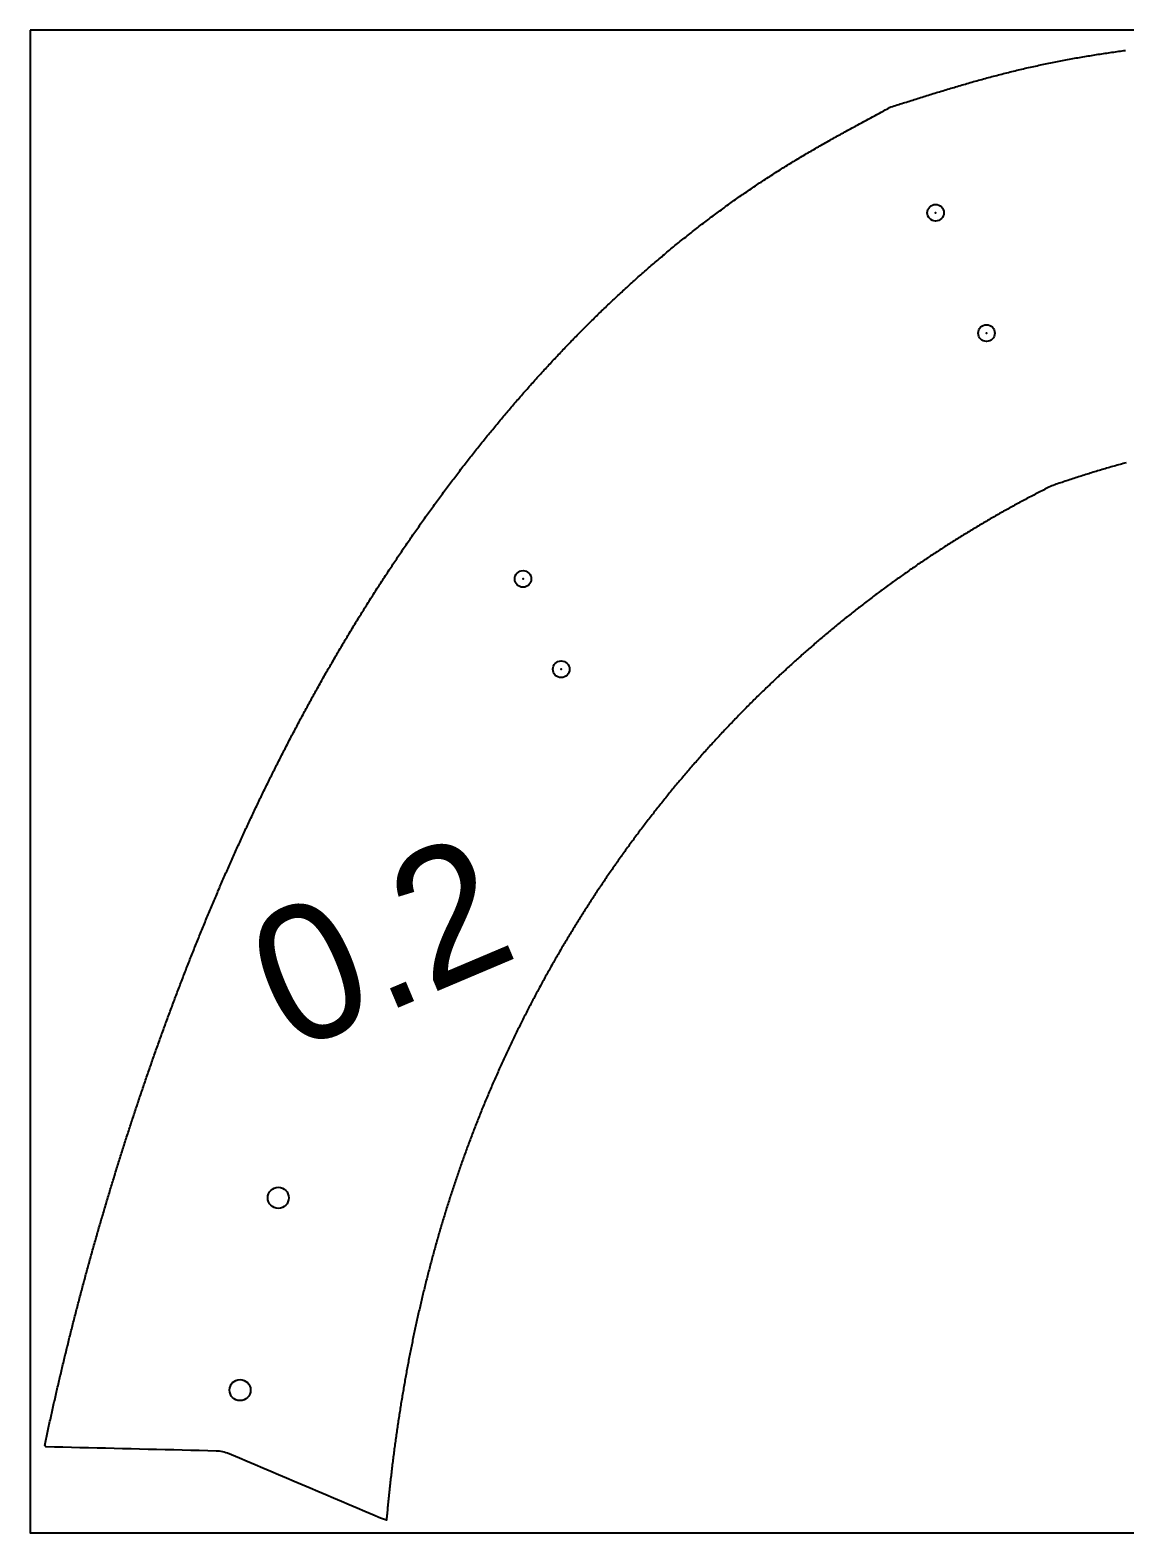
# Model space of a CAD drawing. Extents: x 65 to 369, y 520 to 566.
# Drawn here: x 275.33 to 308.85, y 519.79 to 565.79 of the extents above; entities that cross this region are included whole.
import ezdxf

# ---------------------------------------------------------------- set-up
doc = ezdxf.new("R2010")
doc.units = 0
doc.header["$PDMODE"] = 32
doc.header["$PDSIZE"] = 0.51
doc.layers.get('0').update_dxf_attribs({"linetype": 'CONTINUOUS'})
for name, color, linetype in [('ANNOTATION', 7, 'CONTINUOUS'), ('CUT_SHEET', 1, 'CONTINUOUS'), ('DRILLING', 3, 'CONTINUOUS'), ('ENGRAVE', 4, 'CONTINUOUS')]:
    doc.layers.add(name, color=color, linetype=linetype)
doc.styles.add('TW_CEN_MT', font='txt')

# ---------------------------------------------------------------- blocks, each defined once
blk = doc.blocks.new('*U790')
at = {"layer": 'ENGRAVE'}
blk.add_point((0, 0), dxfattribs=at)
blk = doc.blocks.new('*U791')
at = {"layer": 'ENGRAVE', "color": 0, "linetype": 'BYBLOCK'}
for p in [(0, 0), (4, 0)]:
    blk.add_blockref('*U790', p, dxfattribs=at)
blk = doc.blocks.new('*U792')
at = {"layer": 'ENGRAVE'}
blk.add_point((0, 0), dxfattribs=at)
blk = doc.blocks.new('*U793')
at = {"layer": 'ENGRAVE', "color": 0, "linetype": 'BYBLOCK'}
for p in [(0, 0), (3, 0)]:
    blk.add_blockref('*U792', p, dxfattribs=at)
blk = doc.blocks.new('*U1031')
at = {"layer": 'ANNOTATION', "color": 7, "style": 'TW_CEN_MT'}
blk.add_text('0.2', height=4.1481, rotation=22.9287, dxfattribs=at).set_placement((283.292, 534.462))

msp = doc.modelspace()

# ---------------------------------------------------------------- linework, layer by layer
for points in [[(281.031, 522.292, 0), (280.77, 522.299, 0), (280.51, 522.305, 0), (280.249, 522.311, 0), (279.988, 522.318, 0), (279.727, 522.324, 0), (279.467, 522.331, 0), (279.206, 522.337, 0), (278.945, 522.343, 0), (278.684, 522.35, 0), (278.423, 522.356, 0), (278.163, 522.362, 0), (277.902, 522.369, 0), (277.641, 522.375, 0), (277.38, 522.382, 0), (277.119, 522.388, 0), (276.859, 522.394, 0), (276.598, 522.401, 0), (276.337, 522.407, 0), (276.076, 522.413, 0), (275.815, 522.42, 0), (275.781, 522.462, 0), (275.792, 522.512, 0), (275.802, 522.562, 0), (275.813, 522.612, 0), (275.823, 522.661, 0), (275.834, 522.711, 0), (275.844, 522.761, 0), (275.855, 522.81, 0), (275.866, 522.86, 0), (275.876, 522.91, 0), (275.887, 522.96, 0), (275.898, 523.009, 0), (275.909, 523.059, 0), (275.919, 523.109, 0), (275.93, 523.158, 0), (275.941, 523.208, 0), (275.952, 523.257, 0), (275.963, 523.307, 0), (275.974, 523.357, 0), (275.985, 523.406, 0), (275.996, 523.456, 0), (276.007, 523.506, 0), (276.018, 523.555, 0), (276.029, 523.605, 0), (276.04, 523.654, 0), (276.051, 523.704, 0), (276.062, 523.754, 0), (276.073, 523.803, 0), (276.085, 523.853, 0), (276.096, 523.902, 0), (276.107, 523.952, 0), (276.118, 524.002, 0), (276.13, 524.051, 0), (276.141, 524.101, 0), (276.152, 524.15, 0), (276.164, 524.2, 0), (276.175, 524.249, 0), (276.187, 524.299, 0), (276.198, 524.348, 0), (276.21, 524.398, 0), (276.221, 524.447, 0), (276.233, 524.497, 0), (276.244, 524.546, 0), (276.256, 524.596, 0), (276.268, 524.645, 0), (276.279, 524.695, 0), (276.291, 524.744, 0), (276.303, 524.794, 0), (276.315, 524.843, 0), (276.326, 524.893, 0), (276.338, 524.942, 0), (276.35, 524.992, 0), (276.362, 525.041, 0), (276.374, 525.091, 0), (276.386, 525.14, 0), (276.398, 525.189, 0), (276.41, 525.239, 0), (276.422, 525.288, 0), (276.434, 525.338, 0), (276.446, 525.387, 0), (276.458, 525.436, 0), (276.47, 525.486, 0), (276.482, 525.535, 0), (276.494, 525.585, 0), (276.506, 525.634, 0), (276.519, 525.683, 0), (276.531, 525.733, 0), (276.543, 525.782, 0), (276.556, 525.831, 0), (276.568, 525.881, 0), (276.58, 525.93, 0), (276.593, 525.979, 0), (276.605, 526.029, 0), (276.618, 526.078, 0), (276.63, 526.127, 0), (276.642, 526.177, 0), (276.655, 526.226, 0), (276.668, 526.275, 0), (276.68, 526.325, 0), (276.693, 526.374, 0), (276.705, 526.423, 0), (276.718, 526.472, 0), (276.731, 526.522, 0), (276.743, 526.571, 0), (276.756, 526.62, 0), (276.769, 526.669, 0), (276.782, 526.719, 0), (276.795, 526.768, 0), (276.807, 526.817, 0), (276.82, 526.866, 0), (276.833, 526.915, 0), (276.846, 526.965, 0), (276.859, 527.014, 0), (276.872, 527.063, 0), (276.885, 527.112, 0), (276.898, 527.161, 0), (276.911, 527.211, 0), (276.924, 527.26, 0), (276.937, 527.309, 0), (276.951, 527.358, 0), (276.964, 527.407, 0), (276.977, 527.456, 0), (276.99, 527.505, 0), (277.003, 527.555, 0), (277.017, 527.604, 0), (277.03, 527.653, 0), (277.043, 527.702, 0), (277.057, 527.751, 0), (277.07, 527.8, 0), (277.083, 527.849, 0), (277.097, 527.898, 0), (277.11, 527.947, 0), (277.124, 527.996, 0), (277.137, 528.046, 0), (277.151, 528.095, 0), (277.164, 528.144, 0), (277.178, 528.193, 0), (277.192, 528.242, 0), (277.205, 528.291, 0), (277.219, 528.34, 0), (277.233, 528.389, 0), (277.246, 528.438, 0), (277.26, 528.487, 0), (277.274, 528.536, 0), (277.288, 528.585, 0), (277.302, 528.634, 0), (277.316, 528.683, 0), (277.329, 528.732, 0), (277.343, 528.781, 0), (277.357, 528.83, 0), (277.371, 528.879, 0), (277.385, 528.927, 0), (277.399, 528.976, 0), (277.413, 529.025, 0), (277.427, 529.074, 0), (277.441, 529.123, 0), (277.456, 529.172, 0), (277.47, 529.221, 0), (277.484, 529.27, 0), (277.498, 529.319, 0), (277.512, 529.368, 0), (277.527, 529.417, 0), (277.541, 529.465, 0), (277.555, 529.514, 0), (277.569, 529.563, 0), (277.584, 529.612, 0), (277.598, 529.661, 0), (277.613, 529.71, 0), (277.627, 529.758, 0), (277.641, 529.807, 0), (277.656, 529.856, 0), (277.67, 529.905, 0), (277.685, 529.954, 0), (277.7, 530.002, 0), (277.714, 530.051, 0), (277.729, 530.1, 0), (277.743, 530.149, 0), (277.758, 530.197, 0), (277.773, 530.246, 0), (277.787, 530.295, 0), (277.802, 530.344, 0), (277.817, 530.392, 0), (277.832, 530.441, 0), (277.847, 530.49, 0), (277.861, 530.539, 0), (277.876, 530.587, 0), (277.891, 530.636, 0), (277.906, 530.685, 0), (277.921, 530.733, 0), (277.936, 530.782, 0), (277.951, 530.831, 0), (277.966, 530.879, 0), (277.981, 530.928, 0), (277.996, 530.977, 0), (278.011, 531.025, 0), (278.027, 531.074, 0), (278.042, 531.123, 0), (278.057, 531.171, 0), (278.072, 531.22, 0), (278.087, 531.268, 0), (278.103, 531.317, 0), (278.118, 531.366, 0), (278.133, 531.414, 0), (278.149, 531.463, 0), (278.164, 531.511, 0), (278.179, 531.56, 0), (278.195, 531.608, 0), (278.21, 531.657, 0), (278.226, 531.706, 0), (278.241, 531.754, 0), (278.257, 531.803, 0), (278.272, 531.851, 0), (278.288, 531.9, 0), (278.304, 531.948, 0), (278.319, 531.997, 0), (278.335, 532.045, 0), (278.351, 532.094, 0), (278.366, 532.142, 0), (278.382, 532.191, 0), (278.398, 532.239, 0), (278.414, 532.288, 0), (278.429, 532.336, 0), (278.445, 532.384, 0), (278.461, 532.433, 0), (278.477, 532.481, 0), (278.493, 532.53, 0), (278.509, 532.578, 0), (278.525, 532.627, 0), (278.541, 532.675, 0), (278.557, 532.723, 0), (278.573, 532.772, 0), (278.589, 532.82, 0), (278.605, 532.869, 0), (278.621, 532.917, 0), (278.638, 532.965, 0), (278.654, 533.014, 0), (278.67, 533.062, 0), (278.686, 533.11, 0), (278.703, 533.159, 0), (278.719, 533.207, 0), (278.735, 533.255, 0), (278.752, 533.304, 0), (278.768, 533.352, 0), (278.784, 533.4, 0), (278.801, 533.449, 0), (278.817, 533.497, 0), (278.834, 533.545, 0), (278.85, 533.593, 0), (278.867, 533.642, 0), (278.883, 533.69, 0), (278.9, 533.738, 0), (278.917, 533.787, 0), (278.933, 533.835, 0), (278.95, 533.883, 0), (278.967, 533.931, 0), (278.983, 533.98, 0), (279, 534.028, 0), (279.017, 534.076, 0), (279.034, 534.124, 0), (279.051, 534.172, 0), (279.068, 534.221, 0), (279.084, 534.269, 0), (279.101, 534.317, 0), (279.118, 534.365, 0), (279.135, 534.413, 0), (279.152, 534.461, 0), (279.169, 534.51, 0), (279.186, 534.558, 0), (279.204, 534.606, 0), (279.221, 534.654, 0), (279.238, 534.702, 0), (279.255, 534.75, 0), (279.272, 534.798, 0), (279.289, 534.847, 0), (279.307, 534.895, 0), (279.324, 534.943, 0), (279.341, 534.991, 0), (279.359, 535.039, 0), (279.376, 535.087, 0), (279.393, 535.135, 0), (279.411, 535.183, 0), (279.428, 535.231, 0), (279.446, 535.279, 0), (279.463, 535.327, 0), (279.481, 535.375, 0), (279.499, 535.423, 0), (279.516, 535.471, 0), (279.534, 535.519, 0), (279.551, 535.567, 0), (279.569, 535.615, 0), (279.587, 535.663, 0), (279.605, 535.711, 0), (279.622, 535.759, 0), (279.64, 535.807, 0), (279.658, 535.855, 0), (279.676, 535.903, 0), (279.694, 535.951, 0), (279.712, 535.999, 0), (279.73, 536.047, 0), (279.748, 536.094, 0), (279.766, 536.142, 0), (279.784, 536.19, 0), (279.802, 536.238, 0), (279.82, 536.286, 0), (279.838, 536.334, 0), (279.856, 536.382, 0), (279.875, 536.429, 0), (279.893, 536.477, 0), (279.911, 536.525, 0), (279.929, 536.573, 0), (279.948, 536.621, 0), (279.966, 536.668, 0), (279.984, 536.716, 0), (280.003, 536.764, 0), (280.021, 536.812, 0), (280.04, 536.859, 0), (280.058, 536.907, 0), (280.077, 536.955, 0), (280.095, 537.003, 0), (280.114, 537.05, 0), (280.133, 537.098, 0), (280.151, 537.146, 0), (280.17, 537.193, 0), (280.189, 537.241, 0), (280.207, 537.289, 0), (280.226, 537.336, 0), (280.245, 537.384, 0), (280.264, 537.431, 0), (280.283, 537.479, 0), (280.302, 537.527, 0), (280.321, 537.574, 0), (280.34, 537.622, 0), (280.359, 537.669, 0), (280.378, 537.717, 0), (280.397, 537.765, 0), (280.416, 537.812, 0), (280.435, 537.86, 0), (280.454, 537.907, 0), (280.473, 537.955, 0), (280.493, 538.002, 0), (280.512, 538.05, 0), (280.531, 538.097, 0), (280.55, 538.144, 0), (280.57, 538.192, 0), (280.589, 538.239, 0), (280.609, 538.287, 0), (280.628, 538.334, 0), (280.647, 538.382, 0), (280.667, 538.429, 0), (280.687, 538.476, 0), (280.706, 538.524, 0), (280.726, 538.571, 0), (280.745, 538.618, 0), (280.765, 538.666, 0), (280.785, 538.713, 0), (280.804, 538.76, 0), (280.824, 538.808, 0), (280.844, 538.855, 0), (280.864, 538.902, 0), (280.884, 538.949, 0), (280.904, 538.997, 0), (280.924, 539.044, 0), (280.943, 539.091, 0), (280.963, 539.138, 0), (280.984, 539.186, 0), (281.004, 539.233, 0), (281.024, 539.28, 0), (281.044, 539.327, 0), (281.064, 539.374, 0), (281.084, 539.421, 0), (281.104, 539.468, 0), (281.125, 539.516, 0), (281.145, 539.563, 0), (281.165, 539.61, 0), (281.186, 539.657, 0), (281.206, 539.704, 0), (281.226, 539.751, 0), (281.247, 539.798, 0), (281.267, 539.845, 0), (281.288, 539.892, 0), (281.308, 539.939, 0), (281.329, 539.986, 0), (281.35, 540.033, 0), (281.37, 540.08, 0), (281.391, 540.127, 0), (281.412, 540.174, 0), (281.432, 540.221, 0), (281.453, 540.268, 0), (281.474, 540.314, 0), (281.495, 540.361, 0), (281.516, 540.408, 0), (281.537, 540.455, 0), (281.558, 540.502, 0), (281.579, 540.549, 0), (281.6, 540.595, 0), (281.621, 540.642, 0), (281.642, 540.689, 0), (281.663, 540.736, 0), (281.684, 540.783, 0), (281.705, 540.829, 0), (281.727, 540.876, 0), (281.748, 540.923, 0), (281.769, 540.969, 0), (281.791, 541.016, 0), (281.812, 541.063, 0), (281.833, 541.109, 0), (281.855, 541.156, 0), (281.876, 541.203, 0), (281.898, 541.249, 0), (281.919, 541.296, 0), (281.941, 541.342, 0), (281.963, 541.389, 0), (281.984, 541.435, 0), (282.006, 541.482, 0), (282.028, 541.529, 0), (282.049, 541.575, 0), (282.071, 541.622, 0), (282.093, 541.668, 0), (282.115, 541.714, 0), (282.137, 541.761, 0), (282.159, 541.807, 0), (282.181, 541.854, 0), (282.203, 541.9, 0), (282.225, 541.947, 0), (282.247, 541.993, 0), (282.269, 542.039, 0), (282.291, 542.086, 0), (282.313, 542.132, 0), (282.335, 542.178, 0), (282.358, 542.224, 0), (282.38, 542.271, 0), (282.402, 542.317, 0), (282.425, 542.363, 0), (282.447, 542.409, 0), (282.469, 542.456, 0), (282.492, 542.502, 0), (282.514, 542.548, 0), (282.537, 542.594, 0), (282.56, 542.64, 0), (282.582, 542.686, 0), (282.605, 542.733, 0), (282.628, 542.779, 0), (282.65, 542.825, 0), (282.673, 542.871, 0), (282.696, 542.917, 0), (282.719, 542.963, 0), (282.741, 543.009, 0), (282.764, 543.055, 0), (282.787, 543.101, 0), (282.81, 543.147, 0), (282.833, 543.193, 0), (282.856, 543.239, 0), (282.879, 543.285, 0), (282.903, 543.33, 0), (282.926, 543.376, 0), (282.949, 543.422, 0), (282.972, 543.468, 0), (282.995, 543.514, 0), (283.019, 543.56, 0), (283.042, 543.605, 0), (283.065, 543.651, 0), (283.089, 543.697, 0), (283.112, 543.743, 0), (283.136, 543.788, 0), (283.159, 543.834, 0), (283.183, 543.88, 0), (283.207, 543.925, 0), (283.23, 543.971, 0), (283.254, 544.017, 0), (283.278, 544.062, 0), (283.301, 544.108, 0), (283.325, 544.154, 0), (283.349, 544.199, 0), (283.373, 544.245, 0), (283.397, 544.29, 0), (283.421, 544.336, 0), (283.445, 544.381, 0), (283.469, 544.427, 0), (283.493, 544.472, 0), (283.517, 544.518, 0), (283.541, 544.563, 0), (283.565, 544.608, 0), (283.589, 544.654, 0), (283.614, 544.699, 0), (283.638, 544.744, 0), (283.662, 544.79, 0), (283.687, 544.835, 0), (283.711, 544.88, 0), (283.736, 544.926, 0), (283.76, 544.971, 0), (283.785, 545.016, 0), (283.809, 545.061, 0), (283.834, 545.106, 0), (283.858, 545.152, 0), (283.883, 545.197, 0), (283.908, 545.242, 0), (283.932, 545.287, 0), (283.957, 545.332, 0), (283.982, 545.377, 0), (284.007, 545.422, 0), (284.032, 545.467, 0), (284.057, 545.512, 0), (284.082, 545.557, 0), (284.107, 545.602, 0), (284.132, 545.647, 0), (284.157, 545.692, 0), (284.182, 545.737, 0), (284.207, 545.782, 0), (284.233, 545.827, 0), (284.258, 545.872, 0), (284.283, 545.916, 0), (284.308, 545.961, 0), (284.334, 546.006, 0), (284.359, 546.051, 0), (284.385, 546.096, 0), (284.41, 546.14, 0), (284.436, 546.185, 0), (284.461, 546.23, 0), (284.487, 546.274, 0), (284.513, 546.319, 0), (284.538, 546.364, 0), (284.564, 546.408, 0), (284.59, 546.453, 0), (284.616, 546.497, 0), (284.641, 546.542, 0), (284.667, 546.586, 0), (284.693, 546.631, 0), (284.719, 546.675, 0), (284.745, 546.72, 0), (284.771, 546.764, 0), (284.797, 546.809, 0), (284.824, 546.853, 0), (284.85, 546.897, 0), (284.876, 546.942, 0), (284.902, 546.986, 0), (284.929, 547.03, 0), (284.955, 547.075, 0), (284.981, 547.119, 0), (285.008, 547.163, 0), (285.034, 547.207, 0), (285.061, 547.252, 0), (285.087, 547.296, 0), (285.114, 547.34, 0), (285.14, 547.384, 0), (285.167, 547.428, 0), (285.194, 547.472, 0), (285.221, 547.516, 0), (285.247, 547.56, 0), (285.274, 547.604, 0), (285.301, 547.648, 0), (285.328, 547.692, 0), (285.355, 547.736, 0), (285.382, 547.78, 0), (285.409, 547.824, 0), (285.436, 547.868, 0), (285.463, 547.912, 0), (285.49, 547.956, 0), (285.518, 548, 0), (285.545, 548.043, 0), (285.572, 548.087, 0), (285.6, 548.131, 0), (285.627, 548.175, 0), (285.654, 548.218, 0), (285.682, 548.262, 0), (285.709, 548.306, 0), (285.737, 548.349, 0), (285.764, 548.393, 0), (285.792, 548.437, 0), (285.82, 548.48, 0), (285.847, 548.524, 0), (285.875, 548.567, 0), (285.903, 548.611, 0), (285.931, 548.654, 0), (285.959, 548.698, 0), (285.987, 548.741, 0), (286.015, 548.784, 0), (286.043, 548.828, 0), (286.071, 548.871, 0), (286.099, 548.915, 0), (286.127, 548.958, 0), (286.155, 549.001, 0), (286.183, 549.044, 0), (286.212, 549.088, 0), (286.24, 549.131, 0), (286.268, 549.174, 0), (286.297, 549.217, 0), (286.325, 549.26, 0), (286.353, 549.303, 0), (286.382, 549.347, 0), (286.411, 549.39, 0), (286.439, 549.433, 0), (286.468, 549.476, 0), (286.497, 549.519, 0), (286.525, 549.562, 0), (286.554, 549.605, 0), (286.583, 549.647, 0), (286.612, 549.69, 0), (286.641, 549.733, 0), (286.67, 549.776, 0), (286.699, 549.819, 0), (286.728, 549.862, 0), (286.757, 549.904, 0), (286.786, 549.947, 0), (286.815, 549.99, 0), (286.844, 550.033, 0), (286.874, 550.075, 0), (286.903, 550.118, 0), (286.932, 550.16, 0), (286.962, 550.203, 0), (286.991, 550.246, 0), (287.021, 550.288, 0), (287.05, 550.331, 0), (287.08, 550.373, 0), (287.109, 550.416, 0), (287.139, 550.458, 0), (287.169, 550.5, 0), (287.198, 550.543, 0), (287.228, 550.585, 0), (287.258, 550.628, 0), (287.288, 550.67, 0), (287.318, 550.712, 0), (287.348, 550.754, 0), (287.378, 550.797, 0), (287.408, 550.839, 0), (287.438, 550.881, 0), (287.468, 550.923, 0), (287.498, 550.965, 0), (287.529, 551.007, 0), (287.559, 551.049, 0), (287.589, 551.091, 0), (287.619, 551.133, 0), (287.65, 551.175, 0), (287.68, 551.217, 0), (287.711, 551.259, 0), (287.741, 551.301, 0), (287.772, 551.343, 0), (287.803, 551.385, 0), (287.833, 551.427, 0), (287.864, 551.469, 0), (287.895, 551.51, 0), (287.926, 551.552, 0), (287.957, 551.594, 0), (287.988, 551.636, 0), (288.018, 551.677, 0), (288.049, 551.719, 0), (288.081, 551.76, 0), (288.112, 551.802, 0), (288.143, 551.844, 0), (288.174, 551.885, 0), (288.205, 551.927, 0), (288.237, 551.968, 0), (288.268, 552.01, 0), (288.299, 552.051, 0), (288.331, 552.092, 0), (288.362, 552.134, 0), (288.394, 552.175, 0), (288.425, 552.216, 0), (288.457, 552.258, 0), (288.488, 552.299, 0), (288.52, 552.34, 0), (288.552, 552.381, 0), (288.584, 552.423, 0), (288.616, 552.464, 0), (288.647, 552.505, 0), (288.679, 552.546, 0), (288.711, 552.587, 0), (288.743, 552.628, 0), (288.775, 552.669, 0), (288.808, 552.71, 0), (288.84, 552.751, 0), (288.872, 552.792, 0), (288.904, 552.833, 0), (288.937, 552.873, 0), (288.969, 552.914, 0), (289.001, 552.955, 0), (289.034, 552.996, 0), (289.066, 553.037, 0), (289.099, 553.077, 0), (289.131, 553.118, 0), (289.164, 553.159, 0), (289.197, 553.199, 0), (289.23, 553.24, 0), (289.262, 553.28, 0), (289.295, 553.321, 0), (289.328, 553.361, 0), (289.361, 553.402, 0), (289.394, 553.442, 0), (289.427, 553.482, 0), (289.46, 553.523, 0), (289.493, 553.563, 0), (289.526, 553.603, 0), (289.56, 553.644, 0), (289.593, 553.684, 0), (289.626, 553.724, 0), (289.66, 553.764, 0), (289.693, 553.804, 0), (289.726, 553.844, 0), (289.76, 553.884, 0), (289.794, 553.924, 0), (289.827, 553.964, 0), (289.861, 554.004, 0), (289.895, 554.044, 0), (289.928, 554.084, 0), (289.962, 554.124, 0), (289.996, 554.164, 0), (290.03, 554.204, 0), (290.064, 554.243, 0), (290.098, 554.283, 0), (290.132, 554.323, 0), (290.166, 554.362, 0), (290.2, 554.402, 0), (290.234, 554.442, 0), (290.269, 554.481, 0), (290.303, 554.521, 0), (290.337, 554.56, 0), (290.372, 554.6, 0), (290.406, 554.639, 0), (290.441, 554.678, 0), (290.475, 554.718, 0), (290.51, 554.757, 0), (290.544, 554.796, 0), (290.579, 554.836, 0), (290.614, 554.875, 0), (290.649, 554.914, 0), (290.684, 554.953, 0), (290.718, 554.992, 0), (290.753, 555.031, 0), (290.788, 555.07, 0), (290.823, 555.109, 0), (290.859, 555.148, 0), (290.894, 555.187, 0), (290.929, 555.226, 0), (290.964, 555.265, 0), (290.999, 555.303, 0), (291.035, 555.342, 0), (291.07, 555.381, 0), (291.106, 555.42, 0), (291.141, 555.458, 0), (291.177, 555.497, 0), (291.212, 555.535, 0), (291.248, 555.574, 0), (291.284, 555.612, 0), (291.319, 555.651, 0), (291.355, 555.689, 0), (291.391, 555.727, 0), (291.427, 555.766, 0), (291.463, 555.804, 0), (291.499, 555.842, 0), (291.535, 555.88, 0), (291.571, 555.919, 0), (291.607, 555.957, 0), (291.644, 555.995, 0), (291.68, 556.033, 0), (291.716, 556.071, 0), (291.753, 556.109, 0), (291.789, 556.146, 0), (291.825, 556.184, 0), (291.862, 556.222, 0), (291.898, 556.26, 0), (291.935, 556.297, 0), (291.972, 556.335, 0), (292.008, 556.373, 0), (292.045, 556.41, 0), (292.082, 556.448, 0), (292.119, 556.485, 0), (292.156, 556.523, 0), (292.193, 556.56, 0), (292.23, 556.597, 0), (292.267, 556.635, 0), (292.304, 556.672, 0), (292.341, 556.709, 0), (292.378, 556.746, 0), (292.416, 556.783, 0), (292.453, 556.82, 0), (292.49, 556.857, 0), (292.528, 556.894, 0), (292.565, 556.931, 0), (292.603, 556.968, 0), (292.641, 557.005, 0), (292.678, 557.042, 0), (292.716, 557.079, 0), (292.754, 557.115, 0), (292.791, 557.152, 0), (292.829, 557.188, 0), (292.867, 557.225, 0), (292.905, 557.261, 0), (292.943, 557.298, 0), (292.981, 557.334, 0), (293.019, 557.371, 0), (293.057, 557.407, 0), (293.096, 557.443, 0), (293.134, 557.479, 0), (293.172, 557.515, 0), (293.211, 557.551, 0), (293.249, 557.587, 0), (293.287, 557.623, 0), (293.326, 557.659, 0), (293.365, 557.695, 0), (293.403, 557.731, 0), (293.442, 557.767, 0), (293.481, 557.802, 0), (293.519, 557.838, 0), (293.558, 557.874, 0), (293.597, 557.909, 0), (293.636, 557.945, 0), (293.675, 557.98, 0), (293.714, 558.016, 0), (293.753, 558.051, 0), (293.792, 558.086, 0), (293.832, 558.122, 0), (293.871, 558.157, 0), (293.91, 558.192, 0), (293.949, 558.227, 0), (293.989, 558.262, 0), (294.028, 558.297, 0), (294.068, 558.332, 0), (294.107, 558.367, 0), (294.147, 558.401, 0), (294.187, 558.436, 0), (294.226, 558.471, 0), (294.266, 558.505, 0), (294.306, 558.54, 0), (294.346, 558.575, 0), (294.386, 558.609, 0), (294.426, 558.643, 0), (294.466, 558.678, 0), (294.506, 558.712, 0), (294.546, 558.746, 0), (294.586, 558.78, 0), (294.627, 558.815, 0), (294.667, 558.849, 0), (294.707, 558.883, 0), (294.748, 558.917, 0), (294.788, 558.95, 0), (294.829, 558.984, 0), (294.869, 559.018, 0), (294.91, 559.052, 0), (294.951, 559.085, 0), (294.991, 559.119, 0), (295.032, 559.152, 0), (295.073, 559.186, 0), (295.114, 559.219, 0), (295.155, 559.253, 0), (295.196, 559.286, 0), (295.237, 559.319, 0), (295.278, 559.352, 0), (295.319, 559.385, 0), (295.36, 559.418, 0), (295.402, 559.451, 0), (295.443, 559.484, 0), (295.484, 559.517, 0), (295.526, 559.55, 0), (295.567, 559.583, 0), (295.609, 559.615, 0), (295.65, 559.648, 0), (295.692, 559.68, 0), (295.734, 559.713, 0), (295.775, 559.745, 0), (295.817, 559.778, 0), (295.859, 559.81, 0), (295.901, 559.842, 0), (295.943, 559.874, 0), (295.985, 559.906, 0), (296.027, 559.938, 0), (296.069, 559.97, 0), (296.111, 560.002, 0), (296.154, 560.034, 0), (296.196, 560.066, 0), (296.238, 560.097, 0), (296.281, 560.129, 0), (296.323, 560.161, 0), (296.366, 560.192, 0), (296.408, 560.223, 0), (296.451, 560.255, 0), (296.494, 560.286, 0), (296.536, 560.317, 0), (296.579, 560.348, 0), (296.622, 560.38, 0), (296.665, 560.411, 0), (296.708, 560.441, 0), (296.751, 560.472, 0), (296.794, 560.503, 0), (296.837, 560.534, 0), (296.88, 560.565, 0), (296.923, 560.595, 0), (296.967, 560.626, 0), (297.01, 560.656, 0), (297.053, 560.687, 0), (297.097, 560.717, 0), (297.14, 560.747, 0), (297.184, 560.777, 0), (297.227, 560.807, 0), (297.271, 560.837, 0), (297.315, 560.867, 0), (297.358, 560.897, 0), (297.402, 560.927, 0), (297.446, 560.957, 0), (297.49, 560.986, 0), (297.534, 561.016, 0), (297.578, 561.046, 0), (297.622, 561.075, 0), (297.666, 561.104, 0), (297.711, 561.134, 0), (297.755, 561.163, 0), (297.799, 561.192, 0), (297.843, 561.221, 0), (297.888, 561.25, 0), (297.932, 561.279, 0), (297.977, 561.308, 0), (298.022, 561.337, 0), (298.066, 561.365, 0), (298.111, 561.394, 0), (298.156, 561.423, 0), (298.2, 561.451, 0), (298.245, 561.48, 0), (298.29, 561.508, 0), (298.335, 561.536, 0), (298.38, 561.564, 0), (298.425, 561.592, 0), (298.47, 561.62, 0), (298.515, 561.648, 0), (298.56, 561.676, 0), (298.605, 561.703, 0), (298.65, 561.731, 0), (298.696, 561.758, 0), (298.741, 561.786, 0), (298.786, 561.813, 0), (298.831, 561.84, 0), (298.876, 561.867, 0), (298.921, 561.894, 0), (298.967, 561.921, 0), (299.012, 561.948, 0), (299.057, 561.975, 0), (299.102, 562.002, 0), (299.147, 562.028, 0), (299.193, 562.055, 0), (299.238, 562.081, 0), (299.283, 562.107, 0), (299.328, 562.134, 0), (299.373, 562.16, 0), (299.419, 562.186, 0), (299.464, 562.212, 0), (299.509, 562.238, 0), (299.554, 562.264, 0), (299.599, 562.289, 0), (299.644, 562.315, 0), (299.689, 562.341, 0), (299.734, 562.366, 0), (299.779, 562.392, 0), (299.824, 562.417, 0), (299.869, 562.442, 0), (299.914, 562.467, 0), (299.959, 562.493, 0), (300.004, 562.518, 0), (300.049, 562.543, 0), (300.094, 562.568, 0), (300.138, 562.593, 0), (300.183, 562.617, 0), (300.228, 562.642, 0), (300.273, 562.667, 0), (300.317, 562.691, 0), (300.362, 562.716, 0), (300.407, 562.741, 0), (300.451, 562.765, 0), (300.496, 562.79, 0), (300.541, 562.814, 0), (300.585, 562.838, 0), (300.63, 562.862, 0), (300.674, 562.887, 0), (300.719, 562.911, 0), (300.763, 562.935, 0), (300.807, 562.959, 0), (300.852, 562.983, 0), (300.896, 563.007, 0), (300.94, 563.031, 0), (300.985, 563.055, 0), (301.029, 563.079, 0), (301.073, 563.103, 0), (301.117, 563.127, 0), (301.161, 563.15, 0), (301.205, 563.174, 0), (301.249, 563.198, 0), (301.293, 563.222, 0), (301.337, 563.245, 0), (301.381, 563.269, 0), (301.425, 563.292, 0), (301.468, 563.316, 0), (301.512, 563.34, 0), (301.556, 563.363, 0), (301.6, 563.387, 0), (301.643, 563.41, 0), (301.687, 563.433, 0), (301.735, 563.448, 0), (301.782, 563.463, 0), (301.829, 563.478, 0), (301.877, 563.493, 0), (301.924, 563.508, 0), (301.971, 563.523, 0), (302.019, 563.538, 0), (302.066, 563.553, 0), (302.114, 563.568, 0), (302.162, 563.583, 0), (302.209, 563.598, 0), (302.257, 563.613, 0), (302.305, 563.628, 0), (302.353, 563.643, 0), (302.4, 563.658, 0), (302.448, 563.673, 0), (302.496, 563.688, 0), (302.544, 563.703, 0), (302.593, 563.719, 0), (302.641, 563.734, 0), (302.689, 563.749, 0), (302.737, 563.764, 0), (302.786, 563.779, 0), (302.834, 563.794, 0), (302.882, 563.809, 0), (302.931, 563.824, 0), (302.979, 563.839, 0), (303.028, 563.854, 0), (303.077, 563.869, 0), (303.125, 563.884, 0), (303.174, 563.899, 0), (303.223, 563.914, 0), (303.272, 563.929, 0), (303.321, 563.943, 0), (303.37, 563.958, 0), (303.419, 563.973, 0), (303.468, 563.988, 0), (303.517, 564.003, 0), (303.567, 564.017, 0), (303.616, 564.032, 0), (303.665, 564.047, 0), (303.715, 564.061, 0), (303.764, 564.076, 0), (303.814, 564.091, 0), (303.864, 564.105, 0), (303.913, 564.12, 0), (303.963, 564.134, 0), (304.013, 564.149, 0), (304.063, 564.163, 0), (304.113, 564.177, 0), (304.163, 564.192, 0), (304.213, 564.206, 0), (304.264, 564.22, 0), (304.314, 564.234, 0), (304.364, 564.248, 0), (304.415, 564.262, 0), (304.465, 564.276, 0), (304.516, 564.29, 0), (304.566, 564.304, 0), (304.617, 564.318, 0), (304.668, 564.331, 0), (304.719, 564.345, 0), (304.77, 564.359, 0), (304.821, 564.372, 0), (304.872, 564.386, 0), (304.923, 564.399, 0), (304.974, 564.412, 0), (305.025, 564.426, 0), (305.076, 564.439, 0), (305.127, 564.452, 0), (305.179, 564.465, 0), (305.23, 564.478, 0), (305.281, 564.491, 0), (305.333, 564.503, 0), (305.384, 564.516, 0), (305.436, 564.529, 0), (305.487, 564.541, 0), (305.539, 564.554, 0), (305.591, 564.566, 0), (305.642, 564.578, 0), (305.694, 564.59, 0), (305.746, 564.602, 0), (305.798, 564.614, 0), (305.849, 564.626, 0), (305.901, 564.638, 0), (305.953, 564.649, 0), (306.005, 564.661, 0), (306.056, 564.672, 0), (306.108, 564.684, 0), (306.16, 564.695, 0), (306.212, 564.706, 0), (306.264, 564.717, 0), (306.316, 564.728, 0), (306.367, 564.739, 0), (306.419, 564.75, 0), (306.471, 564.761, 0), (306.523, 564.772, 0), (306.575, 564.782, 0), (306.627, 564.793, 0), (306.679, 564.803, 0), (306.731, 564.813, 0), (306.783, 564.824, 0), (306.835, 564.834, 0), (306.887, 564.844, 0), (306.939, 564.854, 0), (306.991, 564.864, 0), (307.043, 564.873, 0), (307.095, 564.883, 0), (307.147, 564.893, 0), (307.199, 564.902, 0), (307.251, 564.912, 0), (307.303, 564.921, 0), (307.356, 564.93, 0), (307.408, 564.939, 0), (307.46, 564.948, 0), (307.512, 564.957, 0), (307.564, 564.966, 0), (307.616, 564.975, 0), (307.668, 564.984, 0), (307.721, 564.993, 0), (307.773, 565.001, 0), (307.825, 565.01, 0), (307.877, 565.018, 0), (307.929, 565.026, 0), (307.982, 565.035, 0), (308.034, 565.043, 0), (308.086, 565.051, 0), (308.139, 565.059, 0), (308.191, 565.067, 0), (308.243, 565.074, 0), (308.295, 565.082, 0), (308.348, 565.09, 0), (308.4, 565.097, 0), (308.452, 565.105, 0), (308.505, 565.112, 0), (308.557, 565.119, 0), (308.609, 565.127, 0), (308.662, 565.134, 0), (308.714, 565.141, 0), (308.766, 565.148, 0), (308.819, 565.155, 0), (308.871, 565.161, 0)], [(308.882, 552.541, 0), (308.836, 552.528, 0), (308.79, 552.515, 0), (308.744, 552.503, 0), (308.698, 552.49, 0), (308.652, 552.477, 0), (308.607, 552.464, 0), (308.561, 552.451, 0), (308.515, 552.438, 0), (308.469, 552.425, 0), (308.423, 552.412, 0), (308.378, 552.399, 0), (308.332, 552.385, 0), (308.286, 552.372, 0), (308.241, 552.358, 0), (308.195, 552.345, 0), (308.149, 552.331, 0), (308.104, 552.318, 0), (308.058, 552.304, 0), (308.012, 552.29, 0), (307.967, 552.277, 0), (307.921, 552.263, 0), (307.876, 552.249, 0), (307.83, 552.235, 0), (307.785, 552.221, 0), (307.739, 552.207, 0), (307.694, 552.192, 0), (307.648, 552.178, 0), (307.603, 552.164, 0), (307.558, 552.15, 0), (307.512, 552.135, 0), (307.467, 552.121, 0), (307.422, 552.106, 0), (307.376, 552.092, 0), (307.331, 552.077, 0), (307.286, 552.062, 0), (307.24, 552.047, 0), (307.195, 552.033, 0), (307.15, 552.018, 0), (307.105, 552.003, 0), (307.06, 551.988, 0), (307.014, 551.973, 0), (306.969, 551.957, 0), (306.924, 551.942, 0), (306.879, 551.927, 0), (306.834, 551.912, 0), (306.789, 551.896, 0), (306.744, 551.881, 0), (306.699, 551.865, 0), (306.654, 551.849, 0), (306.609, 551.834, 0), (306.565, 551.815, 0), (306.523, 551.793, 0), (306.48, 551.772, 0), (306.438, 551.75, 0), (306.395, 551.729, 0), (306.353, 551.707, 0), (306.311, 551.686, 0), (306.268, 551.664, 0), (306.226, 551.642, 0), (306.184, 551.62, 0), (306.141, 551.598, 0), (306.099, 551.576, 0), (306.057, 551.554, 0), (306.015, 551.532, 0), (305.973, 551.51, 0), (305.93, 551.488, 0), (305.888, 551.466, 0), (305.846, 551.444, 0), (305.804, 551.421, 0), (305.762, 551.399, 0), (305.72, 551.376, 0), (305.678, 551.354, 0), (305.636, 551.331, 0), (305.595, 551.309, 0), (305.553, 551.286, 0), (305.511, 551.263, 0), (305.469, 551.24, 0), (305.427, 551.217, 0), (305.386, 551.194, 0), (305.344, 551.171, 0), (305.302, 551.148, 0), (305.261, 551.125, 0), (305.219, 551.102, 0), (305.178, 551.079, 0), (305.136, 551.056, 0), (305.094, 551.032, 0), (305.053, 551.009, 0), (305.012, 550.985, 0), (304.97, 550.962, 0), (304.929, 550.938, 0), (304.887, 550.915, 0), (304.846, 550.891, 0), (304.805, 550.867, 0), (304.763, 550.844, 0), (304.722, 550.82, 0), (304.681, 550.796, 0), (304.64, 550.772, 0), (304.599, 550.748, 0), (304.558, 550.724, 0), (304.516, 550.7, 0), (304.475, 550.675, 0), (304.434, 550.651, 0), (304.393, 550.627, 0), (304.352, 550.602, 0), (304.312, 550.578, 0), (304.271, 550.554, 0), (304.23, 550.529, 0), (304.189, 550.504, 0), (304.148, 550.48, 0), (304.107, 550.455, 0), (304.067, 550.43, 0), (304.026, 550.406, 0), (303.985, 550.381, 0), (303.945, 550.356, 0), (303.904, 550.331, 0), (303.863, 550.306, 0), (303.823, 550.281, 0), (303.782, 550.255, 0), (303.742, 550.23, 0), (303.701, 550.205, 0), (303.661, 550.18, 0), (303.621, 550.154, 0), (303.58, 550.129, 0), (303.54, 550.103, 0), (303.5, 550.078, 0), (303.459, 550.052, 0), (303.419, 550.027, 0), (303.379, 550.001, 0), (303.339, 549.975, 0), (303.299, 549.949, 0), (303.259, 549.923, 0), (303.219, 549.898, 0), (303.179, 549.872, 0), (303.139, 549.846, 0), (303.099, 549.819, 0), (303.059, 549.793, 0), (303.019, 549.767, 0), (302.979, 549.741, 0), (302.939, 549.715, 0), (302.899, 549.688, 0), (302.86, 549.662, 0), (302.82, 549.635, 0), (302.78, 549.609, 0), (302.741, 549.582, 0), (302.701, 549.556, 0), (302.661, 549.529, 0), (302.622, 549.502, 0), (302.582, 549.475, 0), (302.543, 549.448, 0), (302.503, 549.422, 0), (302.464, 549.395, 0), (302.425, 549.368, 0), (302.385, 549.34, 0), (302.346, 549.313, 0), (302.307, 549.286, 0), (302.267, 549.259, 0), (302.228, 549.232, 0), (302.189, 549.204, 0), (302.15, 549.177, 0), (302.111, 549.149, 0), (302.072, 549.122, 0), (302.033, 549.094, 0), (301.994, 549.067, 0), (301.955, 549.039, 0), (301.916, 549.011, 0), (301.877, 548.984, 0), (301.838, 548.956, 0), (301.799, 548.928, 0), (301.761, 548.9, 0), (301.722, 548.872, 0), (301.683, 548.844, 0), (301.645, 548.816, 0), (301.606, 548.788, 0), (301.567, 548.76, 0), (301.529, 548.731, 0), (301.49, 548.703, 0), (301.452, 548.675, 0), (301.413, 548.646, 0), (301.375, 548.618, 0), (301.337, 548.589, 0), (301.298, 548.561, 0), (301.26, 548.532, 0), (301.222, 548.504, 0), (301.183, 548.475, 0), (301.145, 548.446, 0), (301.107, 548.417, 0), (301.069, 548.388, 0), (301.031, 548.359, 0), (300.993, 548.33, 0), (300.955, 548.301, 0), (300.917, 548.272, 0), (300.879, 548.243, 0), (300.841, 548.214, 0), (300.803, 548.185, 0), (300.765, 548.155, 0), (300.728, 548.126, 0), (300.69, 548.097, 0), (300.652, 548.067, 0), (300.615, 548.038, 0), (300.577, 548.008, 0), (300.539, 547.979, 0), (300.502, 547.949, 0), (300.464, 547.919, 0), (300.427, 547.89, 0), (300.389, 547.86, 0), (300.352, 547.83, 0), (300.315, 547.8, 0), (300.277, 547.77, 0), (300.24, 547.74, 0), (300.203, 547.71, 0), (300.166, 547.68, 0), (300.129, 547.65, 0), (300.091, 547.619, 0), (300.054, 547.589, 0), (300.017, 547.559, 0), (299.98, 547.529, 0), (299.943, 547.498, 0), (299.906, 547.468, 0), (299.87, 547.437, 0), (299.833, 547.407, 0), (299.796, 547.376, 0), (299.759, 547.345, 0), (299.722, 547.315, 0), (299.686, 547.284, 0), (299.649, 547.253, 0), (299.612, 547.222, 0), (299.576, 547.191, 0), (299.539, 547.16, 0), (299.503, 547.129, 0), (299.466, 547.098, 0), (299.43, 547.067, 0), (299.394, 547.036, 0), (299.357, 547.005, 0), (299.321, 546.973, 0), (299.285, 546.942, 0), (299.249, 546.911, 0), (299.212, 546.879, 0), (299.176, 546.848, 0), (299.14, 546.816, 0), (299.104, 546.785, 0), (299.068, 546.753, 0), (299.032, 546.721, 0), (298.996, 546.69, 0), (298.96, 546.658, 0), (298.925, 546.626, 0), (298.889, 546.594, 0), (298.853, 546.562, 0), (298.817, 546.53, 0), (298.782, 546.498, 0), (298.746, 546.466, 0), (298.71, 546.434, 0), (298.675, 546.402, 0), (298.639, 546.37, 0), (298.604, 546.338, 0), (298.569, 546.305, 0), (298.533, 546.273, 0), (298.498, 546.241, 0), (298.463, 546.208, 0), (298.427, 546.176, 0), (298.392, 546.143, 0), (298.357, 546.111, 0), (298.322, 546.078, 0), (298.287, 546.045, 0), (298.252, 546.012, 0), (298.217, 545.98, 0), (298.182, 545.947, 0), (298.147, 545.914, 0), (298.112, 545.881, 0), (298.077, 545.848, 0), (298.042, 545.815, 0), (298.008, 545.782, 0), (297.973, 545.749, 0), (297.938, 545.716, 0), (297.904, 545.683, 0), (297.869, 545.649, 0), (297.835, 545.616, 0), (297.8, 545.583, 0), (297.766, 545.549, 0), (297.731, 545.516, 0), (297.697, 545.482, 0), (297.663, 545.449, 0), (297.629, 545.415, 0), (297.594, 545.382, 0), (297.56, 545.348, 0), (297.526, 545.314, 0), (297.492, 545.28, 0), (297.458, 545.247, 0), (297.424, 545.213, 0), (297.39, 545.179, 0), (297.356, 545.145, 0), (297.322, 545.111, 0), (297.288, 545.077, 0), (297.255, 545.043, 0), (297.221, 545.009, 0), (297.187, 544.975, 0), (297.154, 544.94, 0), (297.12, 544.906, 0), (297.086, 544.872, 0), (297.053, 544.837, 0), (297.019, 544.803, 0), (296.986, 544.769, 0), (296.953, 544.734, 0), (296.919, 544.7, 0), (296.886, 544.665, 0), (296.853, 544.63, 0), (296.82, 544.596, 0), (296.786, 544.561, 0), (296.753, 544.526, 0), (296.72, 544.491, 0), (296.687, 544.457, 0), (296.654, 544.422, 0), (296.621, 544.387, 0), (296.588, 544.352, 0), (296.556, 544.317, 0), (296.523, 544.282, 0), (296.49, 544.247, 0), (296.457, 544.211, 0), (296.425, 544.176, 0), (296.392, 544.141, 0), (296.359, 544.106, 0), (296.327, 544.07, 0), (296.294, 544.035, 0), (296.262, 544, 0), (296.23, 543.964, 0), (296.197, 543.929, 0), (296.165, 543.893, 0), (296.133, 543.857, 0), (296.101, 543.822, 0), (296.068, 543.786, 0), (296.036, 543.75, 0), (296.004, 543.715, 0), (295.972, 543.679, 0), (295.94, 543.643, 0), (295.908, 543.607, 0), (295.876, 543.571, 0), (295.844, 543.535, 0), (295.813, 543.499, 0), (295.781, 543.463, 0), (295.749, 543.427, 0), (295.718, 543.391, 0), (295.686, 543.355, 0), (295.654, 543.319, 0), (295.623, 543.282, 0), (295.591, 543.246, 0), (295.56, 543.21, 0), (295.529, 543.173, 0), (295.497, 543.137, 0), (295.466, 543.1, 0), (295.435, 543.064, 0), (295.404, 543.027, 0), (295.372, 542.991, 0), (295.341, 542.954, 0), (295.31, 542.917, 0), (295.279, 542.881, 0), (295.248, 542.844, 0), (295.217, 542.807, 0), (295.187, 542.77, 0), (295.156, 542.733, 0), (295.125, 542.696, 0), (295.094, 542.659, 0), (295.064, 542.622, 0), (295.033, 542.585, 0), (295.002, 542.548, 0), (294.972, 542.511, 0), (294.941, 542.474, 0), (294.911, 542.437, 0), (294.88, 542.399, 0), (294.85, 542.362, 0), (294.82, 542.325, 0), (294.79, 542.287, 0), (294.759, 542.25, 0), (294.729, 542.212, 0), (294.699, 542.175, 0), (294.669, 542.137, 0), (294.639, 542.1, 0), (294.609, 542.062, 0), (294.579, 542.025, 0), (294.549, 541.987, 0), (294.52, 541.949, 0), (294.49, 541.911, 0), (294.46, 541.874, 0), (294.43, 541.836, 0), (294.401, 541.798, 0), (294.371, 541.76, 0), (294.342, 541.722, 0), (294.312, 541.684, 0), (294.283, 541.646, 0), (294.253, 541.608, 0), (294.224, 541.57, 0), (294.195, 541.531, 0), (294.165, 541.493, 0), (294.136, 541.455, 0), (294.107, 541.417, 0), (294.078, 541.378, 0), (294.049, 541.34, 0), (294.02, 541.302, 0), (293.991, 541.263, 0), (293.962, 541.225, 0), (293.933, 541.186, 0), (293.905, 541.148, 0), (293.876, 541.109, 0), (293.847, 541.071, 0), (293.818, 541.032, 0), (293.79, 540.993, 0), (293.761, 540.954, 0), (293.733, 540.916, 0), (293.704, 540.877, 0), (293.676, 540.838, 0), (293.648, 540.799, 0), (293.619, 540.76, 0), (293.591, 540.721, 0), (293.563, 540.682, 0), (293.535, 540.643, 0), (293.507, 540.604, 0), (293.479, 540.565, 0), (293.45, 540.526, 0), (293.423, 540.487, 0), (293.395, 540.448, 0), (293.367, 540.408, 0), (293.339, 540.369, 0), (293.311, 540.33, 0), (293.283, 540.29, 0), (293.256, 540.251, 0), (293.228, 540.212, 0), (293.201, 540.172, 0), (293.173, 540.133, 0), (293.146, 540.093, 0), (293.118, 540.053, 0), (293.091, 540.014, 0), (293.064, 539.974, 0), (293.036, 539.935, 0), (293.009, 539.895, 0), (292.982, 539.855, 0), (292.955, 539.815, 0), (292.928, 539.776, 0), (292.901, 539.736, 0), (292.874, 539.696, 0), (292.847, 539.656, 0), (292.82, 539.616, 0), (292.793, 539.576, 0), (292.766, 539.536, 0), (292.74, 539.496, 0), (292.713, 539.456, 0), (292.686, 539.416, 0), (292.66, 539.375, 0), (292.633, 539.335, 0), (292.607, 539.295, 0), (292.58, 539.255, 0), (292.554, 539.215, 0), (292.528, 539.174, 0), (292.502, 539.134, 0), (292.475, 539.093, 0), (292.449, 539.053, 0), (292.423, 539.013, 0), (292.397, 538.972, 0), (292.371, 538.932, 0), (292.345, 538.891, 0), (292.319, 538.85, 0), (292.293, 538.81, 0), (292.268, 538.769, 0), (292.242, 538.728, 0), (292.216, 538.688, 0), (292.191, 538.647, 0), (292.165, 538.606, 0), (292.139, 538.565, 0), (292.114, 538.525, 0), (292.088, 538.484, 0), (292.063, 538.443, 0), (292.038, 538.402, 0), (292.012, 538.361, 0), (291.987, 538.32, 0), (291.962, 538.279, 0), (291.937, 538.238, 0), (291.912, 538.197, 0), (291.887, 538.156, 0), (291.862, 538.114, 0), (291.837, 538.073, 0), (291.812, 538.032, 0), (291.787, 537.991, 0), (291.763, 537.949, 0), (291.738, 537.908, 0), (291.713, 537.867, 0), (291.689, 537.825, 0), (291.664, 537.784, 0), (291.64, 537.742, 0), (291.615, 537.701, 0), (291.591, 537.66, 0), (291.566, 537.618, 0), (291.542, 537.576, 0), (291.518, 537.535, 0), (291.494, 537.493, 0), (291.47, 537.452, 0), (291.446, 537.41, 0), (291.421, 537.368, 0), (291.398, 537.326, 0), (291.374, 537.285, 0), (291.35, 537.243, 0), (291.326, 537.201, 0), (291.302, 537.159, 0), (291.278, 537.117, 0), (291.255, 537.075, 0), (291.231, 537.033, 0), (291.208, 536.991, 0), (291.184, 536.949, 0), (291.161, 536.907, 0), (291.137, 536.865, 0), (291.114, 536.823, 0), (291.091, 536.781, 0), (291.068, 536.739, 0), (291.044, 536.697, 0), (291.021, 536.655, 0), (290.998, 536.612, 0), (290.975, 536.57, 0), (290.952, 536.528, 0), (290.929, 536.485, 0), (290.907, 536.443, 0), (290.884, 536.401, 0), (290.861, 536.358, 0), (290.838, 536.316, 0), (290.816, 536.273, 0), (290.793, 536.231, 0), (290.771, 536.188, 0), (290.748, 536.146, 0), (290.726, 536.103, 0), (290.703, 536.061, 0), (290.681, 536.018, 0), (290.659, 535.975, 0), (290.637, 535.933, 0), (290.614, 535.89, 0), (290.592, 535.847, 0), (290.57, 535.805, 0), (290.548, 535.762, 0), (290.526, 535.719, 0), (290.505, 535.676, 0), (290.483, 535.633, 0), (290.461, 535.59, 0), (290.439, 535.548, 0), (290.418, 535.505, 0), (290.396, 535.462, 0), (290.374, 535.419, 0), (290.353, 535.376, 0), (290.332, 535.333, 0), (290.31, 535.29, 0), (290.289, 535.246, 0), (290.268, 535.203, 0), (290.246, 535.16, 0), (290.225, 535.117, 0), (290.204, 535.074, 0), (290.183, 535.031, 0), (290.162, 534.987, 0), (290.141, 534.944, 0), (290.12, 534.901, 0), (290.1, 534.857, 0), (290.079, 534.814, 0), (290.058, 534.771, 0), (290.037, 534.727, 0), (290.017, 534.684, 0), (289.996, 534.64, 0), (289.976, 534.597, 0), (289.955, 534.554, 0), (289.935, 534.51, 0), (289.915, 534.466, 0), (289.894, 534.423, 0), (289.874, 534.379, 0), (289.854, 534.336, 0), (289.834, 534.292, 0), (289.814, 534.248, 0), (289.794, 534.205, 0), (289.774, 534.161, 0), (289.754, 534.117, 0), (289.734, 534.074, 0), (289.715, 534.03, 0), (289.695, 533.986, 0), (289.675, 533.942, 0), (289.656, 533.898, 0), (289.636, 533.854, 0), (289.617, 533.811, 0), (289.597, 533.767, 0), (289.578, 533.723, 0), (289.559, 533.679, 0), (289.539, 533.635, 0), (289.52, 533.591, 0), (289.501, 533.547, 0), (289.482, 533.503, 0), (289.463, 533.459, 0), (289.444, 533.415, 0), (289.425, 533.37, 0), (289.406, 533.326, 0), (289.387, 533.282, 0), (289.369, 533.238, 0), (289.35, 533.194, 0), (289.331, 533.15, 0), (289.313, 533.105, 0), (289.294, 533.061, 0), (289.276, 533.017, 0), (289.257, 532.972, 0), (289.239, 532.928, 0), (289.221, 532.884, 0), (289.203, 532.839, 0), (289.184, 532.795, 0), (289.166, 532.751, 0), (289.148, 532.706, 0), (289.13, 532.662, 0), (289.112, 532.617, 0), (289.095, 532.573, 0), (289.077, 532.528, 0), (289.059, 532.484, 0), (289.041, 532.439, 0), (289.024, 532.395, 0), (289.006, 532.35, 0), (288.989, 532.305, 0), (288.971, 532.261, 0), (288.954, 532.216, 0), (288.936, 532.171, 0), (288.919, 532.127, 0), (288.902, 532.082, 0), (288.885, 532.037, 0), (288.868, 531.992, 0), (288.851, 531.948, 0), (288.834, 531.903, 0), (288.817, 531.858, 0), (288.8, 531.813, 0), (288.783, 531.768, 0), (288.766, 531.723, 0), (288.749, 531.678, 0), (288.733, 531.633, 0), (288.716, 531.588, 0), (288.7, 531.543, 0), (288.683, 531.498, 0), (288.667, 531.453, 0), (288.65, 531.408, 0), (288.634, 531.363, 0), (288.618, 531.318, 0), (288.602, 531.273, 0), (288.585, 531.228, 0), (288.569, 531.183, 0), (288.553, 531.138, 0), (288.537, 531.093, 0), (288.521, 531.047, 0), (288.506, 531.002, 0), (288.49, 530.957, 0), (288.474, 530.912, 0), (288.458, 530.866, 0), (288.443, 530.821, 0), (288.427, 530.776, 0), (288.412, 530.73, 0), (288.396, 530.685, 0), (288.381, 530.64, 0), (288.365, 530.594, 0), (288.35, 530.549, 0), (288.335, 530.503, 0), (288.32, 530.458, 0), (288.304, 530.412, 0), (288.289, 530.367, 0), (288.274, 530.321, 0), (288.259, 530.276, 0), (288.244, 530.23, 0), (288.23, 530.185, 0), (288.215, 530.139, 0), (288.2, 530.094, 0), (288.185, 530.048, 0), (288.171, 530.002, 0), (288.156, 529.957, 0), (288.142, 529.911, 0), (288.127, 529.865, 0), (288.113, 529.82, 0), (288.098, 529.774, 0), (288.084, 529.728, 0), (288.07, 529.682, 0), (288.056, 529.636, 0), (288.042, 529.591, 0), (288.027, 529.545, 0), (288.013, 529.499, 0), (287.999, 529.453, 0), (287.986, 529.407, 0), (287.972, 529.361, 0), (287.958, 529.315, 0), (287.944, 529.269, 0), (287.93, 529.224, 0), (287.917, 529.178, 0), (287.903, 529.132, 0), (287.89, 529.086, 0), (287.876, 529.04, 0), (287.863, 528.993, 0), (287.849, 528.947, 0), (287.836, 528.901, 0), (287.823, 528.855, 0), (287.809, 528.809, 0), (287.796, 528.763, 0), (287.783, 528.717, 0), (287.77, 528.671, 0), (287.757, 528.625, 0), (287.744, 528.578, 0), (287.731, 528.532, 0), (287.718, 528.486, 0), (287.706, 528.44, 0), (287.693, 528.393, 0), (287.68, 528.347, 0), (287.668, 528.301, 0), (287.655, 528.254, 0), (287.642, 528.208, 0), (287.63, 528.162, 0), (287.618, 528.115, 0), (287.605, 528.069, 0), (287.593, 528.023, 0), (287.581, 527.976, 0), (287.568, 527.93, 0), (287.556, 527.883, 0), (287.544, 527.837, 0), (287.532, 527.79, 0), (287.52, 527.744, 0), (287.508, 527.697, 0), (287.496, 527.651, 0), (287.484, 527.604, 0), (287.473, 527.558, 0), (287.461, 527.511, 0), (287.449, 527.464, 0), (287.438, 527.418, 0), (287.426, 527.371, 0), (287.414, 527.325, 0), (287.403, 527.278, 0), (287.392, 527.231, 0), (287.38, 527.185, 0), (287.369, 527.138, 0), (287.358, 527.091, 0), (287.346, 527.044, 0), (287.335, 526.998, 0), (287.324, 526.951, 0), (287.313, 526.904, 0), (287.302, 526.857, 0), (287.291, 526.81, 0), (287.28, 526.764, 0), (287.269, 526.717, 0), (287.258, 526.67, 0), (287.248, 526.623, 0), (287.237, 526.576, 0), (287.226, 526.529, 0), (287.216, 526.482, 0), (287.205, 526.435, 0), (287.195, 526.388, 0), (287.184, 526.341, 0), (287.174, 526.294, 0), (287.164, 526.247, 0), (287.153, 526.2, 0), (287.143, 526.153, 0), (287.133, 526.106, 0), (287.123, 526.059, 0), (287.113, 526.012, 0), (287.102, 525.965, 0), (287.092, 525.918, 0), (287.083, 525.871, 0), (287.073, 525.824, 0), (287.063, 525.777, 0), (287.053, 525.73, 0), (287.043, 525.682, 0), (287.034, 525.635, 0), (287.024, 525.588, 0), (287.014, 525.541, 0), (287.005, 525.494, 0), (286.995, 525.446, 0), (286.986, 525.399, 0), (286.976, 525.352, 0), (286.967, 525.304, 0), (286.958, 525.257, 0), (286.949, 525.21, 0), (286.939, 525.163, 0), (286.93, 525.115, 0), (286.921, 525.068, 0), (286.912, 525.021, 0), (286.903, 524.973, 0), (286.894, 524.926, 0), (286.885, 524.878, 0), (286.876, 524.831, 0), (286.868, 524.784, 0), (286.859, 524.736, 0), (286.85, 524.689, 0), (286.841, 524.641, 0), (286.833, 524.594, 0), (286.824, 524.546, 0), (286.816, 524.499, 0), (286.807, 524.451, 0), (286.799, 524.404, 0), (286.791, 524.356, 0), (286.782, 524.309, 0), (286.774, 524.261, 0), (286.766, 524.213, 0), (286.758, 524.166, 0), (286.749, 524.118, 0), (286.741, 524.071, 0), (286.733, 524.023, 0), (286.725, 523.975, 0), (286.717, 523.928, 0), (286.71, 523.88, 0), (286.702, 523.832, 0), (286.694, 523.785, 0), (286.686, 523.737, 0), (286.678, 523.689, 0), (286.671, 523.641, 0), (286.663, 523.594, 0), (286.656, 523.546, 0), (286.648, 523.498, 0), (286.641, 523.45, 0), (286.633, 523.403, 0), (286.626, 523.355, 0), (286.619, 523.307, 0), (286.611, 523.259, 0), (286.604, 523.211, 0), (286.597, 523.163, 0), (286.59, 523.116, 0), (286.583, 523.068, 0), (286.576, 523.02, 0), (286.569, 522.972, 0), (286.562, 522.924, 0), (286.555, 522.876, 0), (286.548, 522.828, 0), (286.541, 522.78, 0), (286.535, 522.732, 0), (286.528, 522.684, 0), (286.521, 522.636, 0), (286.515, 522.588, 0), (286.508, 522.54, 0), (286.502, 522.492, 0), (286.495, 522.444, 0), (286.489, 522.396, 0), (286.482, 522.348, 0), (286.476, 522.3, 0), (286.47, 522.252, 0), (286.463, 522.204, 0), (286.457, 522.156, 0), (286.451, 522.108, 0), (286.445, 522.06, 0), (286.439, 522.012, 0), (286.433, 521.964, 0), (286.427, 521.916, 0), (286.421, 521.867, 0), (286.415, 521.819, 0), (286.409, 521.771, 0), (286.404, 521.723, 0), (286.398, 521.675, 0), (286.392, 521.627, 0), (286.386, 521.578, 0), (286.381, 521.53, 0), (286.375, 521.482, 0), (286.37, 521.434, 0), (286.364, 521.386, 0), (286.359, 521.337, 0), (286.354, 521.289, 0), (286.348, 521.241, 0), (286.343, 521.192, 0), (286.338, 521.144, 0), (286.333, 521.096, 0), (286.327, 521.048, 0), (286.322, 520.999, 0), (286.317, 520.951, 0), (286.312, 520.903, 0), (286.307, 520.854, 0), (286.302, 520.806, 0), (286.297, 520.758, 0), (286.293, 520.709, 0), (286.288, 520.661, 0), (286.283, 520.613, 0), (286.278, 520.564, 0), (286.274, 520.516, 0), (286.269, 520.467, 0), (286.264, 520.419, 0), (286.26, 520.371, 0), (286.255, 520.322, 0), (286.251, 520.274, 0), (286.247, 520.225, 0), (286.242, 520.177, 0), (286.063, 520.24, 0), (285.823, 520.341, 0), (285.583, 520.443, 0), (285.342, 520.544, 0), (285.102, 520.646, 0), (284.862, 520.748, 0), (284.622, 520.849, 0), (284.381, 520.951, 0), (284.141, 521.053, 0), (283.901, 521.154, 0), (283.661, 521.256, 0), (283.42, 521.357, 0), (283.18, 521.459, 0), (282.94, 521.561, 0), (282.7, 521.662, 0), (282.459, 521.764, 0), (282.219, 521.866, 0), (281.979, 521.967, 0), (281.738, 522.069, 0), (281.498, 522.171, 0), (281.37, 522.224, 0), (281.323, 522.241, 0), (281.276, 522.256, 0), (281.228, 522.268, 0), (281.179, 522.278, 0), (281.13, 522.285, 0), (281.081, 522.29, 0), (281.031, 522.292, 0)]]:
    msp.add_polyline3d(points)
at = {"layer": 'CUT_SHEET'}
msp.add_lwpolyline([(275.3304, 565.7852), (275.3304, 519.7852), (369.3304, 519.7852), (369.3304, 565.7852)], close=True, dxfattribs=at)
at = {"layer": 'DRILLING'}
for centre in [(282.9295, 530.0415), (281.7591, 524.1568)]:
    msp.add_circle(centre, 0.3225, dxfattribs=at)

# ---------------------------------------------------------------- block references
msp.add_blockref('*U1031', (0, 0))
at = {"layer": 'ENGRAVE', "rotation": 292.9286605995995}
for name, p in [('*U791', (303.0522, 560.1936)), ('*U793', (290.4213, 548.984))]:
    msp.add_blockref(name, p, dxfattribs=at)

doc.saveas('drawing.dxf')
